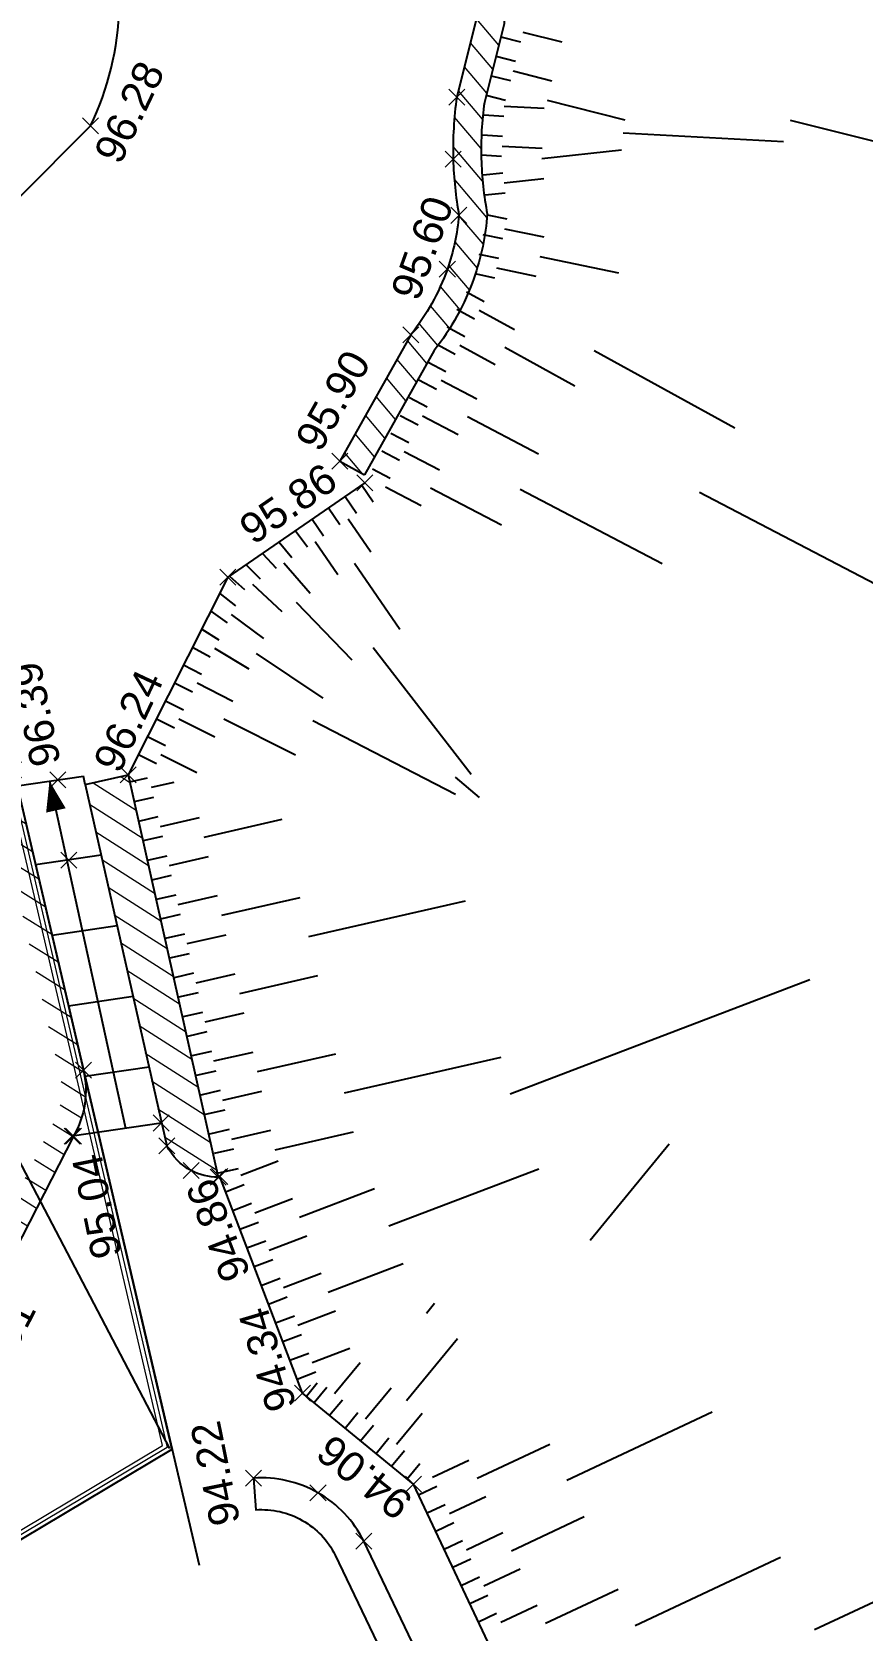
# Model space of a CAD drawing. Extents: x 947 to 1126, y 1788 to 2053.
# Drawn here: x 1034.48 to 1044.83, y 1927.71 to 1947.64 of the extents above; entities that cross this region are included whole.
import ezdxf

# ---------------------------------------------------------------- set-up
doc = ezdxf.new("R2010")
doc.units = 0
doc.header["$LTSCALE"] = 2.5
doc.header["$PDMODE"] = 3
doc.header["$PDSIZE"] = 0.1
for name, color, linetype in [('PBO', 7, 'Continuous'), ('PBO-v2', 200, 'Continuous'), ('T_Bordures_trottoir', 7, 'Continuous'), ('T_Murs', 7, 'Continuous'), ('T_Talus_barbules', 32, 'Continuous'), ('T_Talus_crête', 34, 'Continuous')]:
    doc.layers.add(name, color=color, linetype=linetype)
for name, color, linetype, lineweight in [('PBO-GC', 4, 'Continuous', 0), ('T_Murs_Hachures', 7, 'Continuous', 0), ('TOPOALT', 7, 'Continuous', 0), ('TOPOJIS', 7, 'Continuous', 0)]:
    doc.layers.add(name, color=color, linetype=linetype, lineweight=lineweight)
doc.styles.add('Arial', font='arial.ttf')

# ---------------------------------------------------------------- blocks, each defined once
blk = doc.blocks.new('PointTopo')
at = {"color": 0}
blk.add_point((0, 0), dxfattribs=at)
at = {"layer": 'TOPOALT', "style": 'Arial'}
blk.add_attdef('ALT', (0.125, -0.125), '', height=0.3750000000000001, dxfattribs=at)

msp = doc.modelspace()

# ---------------------------------------------------------------- hatches: boundary and pattern name
at = {"layer": 'T_Murs_Hachures'}
h = msp.add_hatch(dxfattribs=at)
h.set_pattern_fill('_U', color=256, scale=0.25, angle=-49.71855906386084, style=0, pattern_type=0)
h.set_pattern_definition([(310.2814409361391, (0, 0), (0.1907194489345497, 0.1616356761303076), [])])
edge = h.paths.add_edge_path()
edge.add_line((1040.620696, 1955.955703), (1040.135097, 1950.072584))
edge.add_line((1040.135097, 1950.072584), (1040.023465, 1947.795635))
edge.add_line((1040.023465, 1947.795635), (1039.77979, 1946.829974))
edge.add_arc((1044.348297931212, 1946.176774497095), 4.614968505649922, 171.8630701578219, 181.5319766839223)
edge.add_arc((1044.348297931212, 1946.176774497095), 4.614968505649665, 181.5319766839252, 190.2594075355025)
edge.add_arc((1037.049690598671, 1945.601212711061), 2.768411412354696, 340.6702205200285, 354.8939383530215, ccw=False)
edge.add_arc((1037.049690598671, 1945.601212711061), 2.768411412354697, 321.1665959059834, 340.6702205200285, ccw=False)
edge.add_line((1039.206207, 1943.865258), (1038.322856, 1942.289957))
edge.add_line((1038.322856, 1942.289957), (1038.628135368504, 1942.118771407248))
edge.add_line((1038.628135368504, 1942.118771407248), (1039.497612297729, 1943.669330444466))
edge.add_arc((1037.049690598671, 1945.601212711061), 3.118411412354771, 321.7197511539045, 340.6702205200295)
edge.add_arc((1037.049690598554, 1945.601212710497), 3.118411412278996, 340.6702205305249, 355.8041423204381)
edge.add_arc((1044.348297931212, 1946.176774497095), 4.264968505649849, 181.5319766839216, 190.8622111959102, ccw=False)
edge.add_arc((1044.348297931212, 1946.176774497095), 4.264968505649884, 172.1056686132443, 181.5319766839278, ccw=False)
edge.add_line((1040.123748290695, 1946.762553200189), (1040.371341142858, 1947.743740278109))
edge.add_line((1040.371341142858, 1947.743740278109), (1040.484391158983, 1950.049612439903))
edge.add_line((1040.484391158983, 1950.049612439903), (1040.969509777647, 1955.926911533839))
edge.add_line((1040.969509777647, 1955.926911533839), (1040.620696, 1955.955703))
h = msp.add_hatch(dxfattribs=at)
h.set_pattern_fill('_U', color=256, scale=0.25, angle=-31.89266732020094, style=0, pattern_type=0)
h.set_pattern_definition([(328.1073326797991, (0, 0), (0.1320824198758027, 0.2122598274750834), [])])
edge = h.paths.add_edge_path()
edge.add_line((1034.253627, 1938.439544), (1035.125693, 1934.694235))
edge.add_arc((1034.029841623892, 1934.439074550981), 1.125165362629535, -30.26954474569561, 13.107332679776789, ccw=False)
edge.add_line((1035.001606, 1933.871914), (1033.529376, 1931.002463))
edge.add_line((1033.529376, 1931.002463), (1031.47098, 1927.020143))
edge.add_line((1031.47098, 1927.020143), (1031.204475811345, 1927.157894651276))
edge.add_line((1031.204475811345, 1927.157894651276), (1033.262664217391, 1931.139813025178))
edge.add_line((1033.262664217391, 1931.139813025178), (1034.738691487301, 1934.016665096981))
edge.add_arc((1034.029841623892, 1934.439074550981), 0.8251653626292851, 329.2089386940301, 373.1073326797496)
edge.add_line((1034.833508914219, 1934.626202213666), (1033.961442914219, 1938.371511213666))
edge.add_line((1033.961442914219, 1938.371511213666), (1034.253627, 1938.439544))
h = msp.add_hatch(dxfattribs=at)
h.set_pattern_fill('_U', color=256, scale=0.25, angle=-32.40156466139629, style=0, pattern_type=0)
h.set_pattern_definition([(327.5984353386037, (0, 0), (0.1339624630256192, 0.2110783231412207), [])])
edge = h.paths.add_edge_path()
edge.add_line((1035.68406, 1938.375839), (1036.804986, 1933.360461))
edge.add_arc((1036.798299439962, 1934.068040412448), 0.7076110054293734, 242.2540731201735, 270.54142370373967, ccw=False)
edge.add_arc((1036.798299439963, 1934.068040412448), 0.7076110054293739, 206.5565554812882, 242.25407312015722, ccw=False)
edge.add_line((1036.165346, 1933.751681), (1036.034580984413, 1934.285909893545))
edge.add_line((1036.034580984413, 1934.285909893545), (1035.147302504694, 1938.255874875226))
edge.add_line((1035.147302504694, 1938.255874875226), (1035.68406, 1938.375839))

# ---------------------------------------------------------------- linework, layer by layer
at = {"layer": 'PBO', "flags": 128}
msp.add_lwpolyline([(1031.706483371931, 1941.579181868399), (1031.6257445157, 1940.381901100536), (1033.828472280875, 1940.233359734867), (1036.22717094478, 1929.963658117188), (1027.131749705548, 1924.534917651488), (1024.867199, 1928.100221), (1023.933827, 1929.485409), (1021.996547, 1932.828962), (1019.867426, 1936.32478), (1018.85170106931, 1938.047846495593), (1021.331651, 1938.845004)], dxfattribs=at)
at = {"layer": 'PBO-GC', "color": 7, "true_color": 0xfeffff, "flags": 128}
msp.add_lwpolyline([(1027.131749705548, 1924.534917651488), (1036.22717094478, 1929.963658117188), (1033.828472280875, 1940.233359734867), (1031.6257445157, 1940.381901100536), (1031.706483371931, 1941.579181868399), (1030.342552661834, 1943.857682856898)], dxfattribs=at)
at = {"layer": 'PBO-GC', "flags": 128}
msp.add_lwpolyline([(1027.149057858366, 1924.603477317809), (1027.123432101614, 1924.646411227379), (1036.113170989749, 1930.012073574889), (1033.747922101473, 1940.138564534198), (1031.56912957902, 1940.285491822224), (1031.57249369803, 1940.335378520885), (1033.788197191174, 1940.185962134532), (1036.170170967264, 1929.987865846038), (1027.149057858366, 1924.603477317809)], dxfattribs=at)
at = {"layer": 'PBO-v2', "flags": 128}
for points in [[(1029.249181090678, 1943.259374720267), (1036.197356608637, 1929.976005675162)], [(1031.966433445411, 1938.939775298927), (1034.169161210586, 1938.791233933257), (1036.56785987449, 1928.521532315578)]]:
    msp.add_lwpolyline(points, dxfattribs=at)
at = {"layer": 'T_Bordures_trottoir', "flags": 128}
msp.add_lwpolyline([(1034.315211, 1945.570063), (1035.214997, 1946.471466, 0.1037618090329286), (1035.57482, 1947.949066, 0.07354268964024242), (1035.450763, 1949.025561), (1034.736476, 1951.481273), (1034.738234, 1952.709539, 0.1882961109522821), (1034.354949, 1953.695388), (1033.419807, 1955.056651)], format="xyb", dxfattribs=at)
msp.add_lwpolyline([(1039.558586, 1923.318469, 0.1158793510103554), (1040.085261, 1924.515784, 0.1336350960339373), (1039.962215, 1926.012627), (1038.620454, 1928.818859, 0.1494408313672716), (1038.04975, 1929.423359, 0.1478259460516186), (1037.247552, 1929.606064), (1037.275057005289, 1929.211461488512, -0.1478259460516076), (1037.854076079693, 1929.079586714468, -0.1488092504951417), (1038.26487625576, 1928.645535467256), (1039.596644244233, 1925.860203395577, -0.131701181118374), (1039.696354853237, 1924.588031327965, -0.1158793510103531), (1039.242526491528, 1923.556322010267)], format="xyb", close=True, dxfattribs=at)
at = {"layer": 'T_Murs'}
for p, q in [((1038.322856, 1942.289957), (1038.628135368504, 1942.118771407248)), ((1034.300108597124, 1938.239916971723), (1035.128479290398, 1938.362409300685)), ((1035.147302504694, 1938.255874875226), (1035.128479290398, 1938.362409300685)), ((1035.147302504694, 1938.255874875226), (1035.68406, 1938.375839)), ((1035.346604745159, 1937.374089435843), (1034.529831851743, 1937.253312089711)), ((1035.54558546433, 1936.493726523344), (1034.734617620172, 1936.373807577936)), ((1035.744566183501, 1935.613363610844), (1034.9394033886, 1935.494303066161)), ((1035.943546902672, 1934.733000698345), (1035.141268528298, 1934.614366676945)), ((1036.096013, 1934.035214), (1034.98686, 1933.871202))]:
    msp.add_line(p, q, dxfattribs=at)
at = {"layer": 'T_Murs', "flags": 128}
for points, format in [([(1040.620696, 1955.955703), (1040.135097, 1950.072584), (1040.023465, 1947.795635), (1039.77979, 1946.829974, 0.04221361144163416), (1039.734979, 1946.053394, 0.03809901888492593), (1039.807116, 1945.354825, -0.06214248381726823), (1039.662044, 1944.684855, -0.08530664941117143), (1039.206207, 1943.865258), (1038.322856, 1942.289957)], "xyb"), ([(1040.969509777647, 1955.926911533839), (1040.484391158983, 1950.049612439903), (1040.371341142858, 1947.743740278109), (1040.123748290695, 1946.762553200189, 0.04115323667766808), (1040.084853895993, 1946.062751197981, 0.04073333396373503), (1040.159743949546, 1945.373050728095, -0.06613033971309572), (1039.992314163743, 1944.569003289001, -0.08287598579361849), (1039.497612297729, 1943.669330444466), (1038.628135368504, 1942.118771407248)], "xyb"), ([(1034.253627, 1938.439544), (1035.125693, 1934.694235, -0.1915601779263077), (1035.001606, 1933.871914), (1033.529376, 1931.002463), (1031.47098, 1927.020143)], "xyb"), ([(1034.702534661539, 1938.299424274752, 0, 0.25, 0), (1034.782830173094, 1937.933121625534, 0, 0, 0)], "xyseb"), ([(1035.68406, 1938.375839), (1036.804986, 1933.360461, -0.1240574633794678), (1036.46887, 1933.44179, -0.1570317852905474), (1036.165346, 1933.751681)], "xyb")]:
    msp.add_lwpolyline(points, format=format, dxfattribs=at)
for points in [[(1034.702534661539, 1938.299424274752), (1035.651675348593, 1933.969509172188)], [(1035.147302504694, 1938.255874875226), (1036.165346, 1933.751681)]]:
    msp.add_lwpolyline(points, dxfattribs=at)
at = {"layer": 'T_Talus_barbules'}
for p, q in [((1040.330190428768, 1947.580663886524), (1040.572591996657, 1947.519496248963)), ((1040.603175815437, 1947.640697032907), (1041.087978951216, 1947.518361757784)), ((1040.269022791206, 1947.338262318635), (1040.511424359095, 1947.277094681074)), ((1040.480840540314, 1947.155893897129), (1040.965643676092, 1947.033558622006)), ((1040.207855153644, 1947.095860750746), (1040.450256721533, 1947.034693113185)), ((1040.146687516083, 1946.853459182857), (1040.389089083972, 1946.792291545295)), ((1040.904476038531, 1946.791157054117), (1041.874082310088, 1946.54648650387)), ((1040.11507774054, 1946.606549529082), (1040.364692502697, 1946.592676154824)), ((1040.371629189826, 1946.717483535903), (1040.87085871414, 1946.689736787387)), ((1043.935630128324, 1946.541948539156), (1047.814055214551, 1945.56326633817)), ((1040.101204366282, 1946.356934766925), (1040.350819128439, 1946.343061392667)), ((1041.85544438851, 1946.3846285282), (1043.852362485766, 1946.273641534138)), ((1040.34388244131, 1946.218254011589), (1040.843111965624, 1946.190507263073)), ((1040.839146262536, 1946.063820090583), (1041.833302702991, 1946.171769022498)), ((1040.087330992025, 1946.107320004768), (1040.336945754182, 1946.09344663051)), ((1040.107022548684, 1945.858588836589), (1040.355561658798, 1945.885576069568)), ((1040.369055275288, 1945.761306514511), (1040.866133495515, 1945.815280980469)), ((1040.134009781663, 1945.610049726476), (1040.382548891777, 1945.637036959455)), ((1040.157377545092, 1945.361686552766), (1040.402127517082, 1945.310721356693)), ((1040.376644919045, 1945.188346370698), (1040.866144863026, 1945.086415978551)), ((1040.106412349018, 1945.116936580776), (1040.351162321009, 1945.065971384703)), ((1040.055447152945, 1944.872186608786), (1040.300197124935, 1944.821221412712)), ((1040.815179666952, 1944.841666006561), (1041.794179554913, 1944.637805222268)), ((1040.004481956872, 1944.627436636795), (1040.249231928862, 1944.576471440722)), ((1040.274714526899, 1944.698846426717), (1040.764214470879, 1944.596916034571)), ((1039.900615474692, 1944.402238564454), (1040.119681603858, 1944.28178097419)), ((1039.780157884428, 1944.183172435288), (1039.999224013593, 1944.062714845024)), ((1040.059452808726, 1944.172247909607), (1040.497585067058, 1943.931332729079)), ((1039.659700294163, 1943.964106306122), (1039.878766423329, 1943.843648715858)), ((1039.539242703899, 1943.745040176956), (1039.758308833065, 1943.624582586692)), ((1039.818537628197, 1943.734115651275), (1040.256669886529, 1943.493200470747)), ((1040.377127476793, 1943.712266599913), (1041.253391993457, 1943.230436238856)), ((1041.494307173986, 1943.668568497188), (1043.246836207313, 1942.704907775075)), ((1039.421927816536, 1943.524290309584), (1039.643566903867, 1943.408635154199)), ((1039.306272661151, 1943.302651222253), (1039.527911748482, 1943.186996066868)), ((1039.585739326174, 1943.297815610534), (1040.029017500837, 1943.066505299764)), ((1039.190617505766, 1943.081012134922), (1039.412256593097, 1942.965356979537)), ((1039.074962350381, 1942.859373047591), (1039.296601437712, 1942.743717892206)), ((1039.354429015405, 1942.854537435872), (1039.797707190067, 1942.623227125102)), ((1039.913362345452, 1942.844866212433), (1040.799918694776, 1942.382245590894)), ((1038.959307194997, 1942.63773396026), (1039.180946282328, 1942.522078804875)), ((1038.843652039612, 1942.416094872929), (1039.065291126943, 1942.300439717544)), ((1039.123118704635, 1942.41125926121), (1039.566396879297, 1942.17994895044)), ((1038.727996884227, 1942.194455785598), (1038.949635971558, 1942.078800630213)), ((1038.594339835851, 1941.9887547001), (1038.73599929931, 1941.7827629614)), ((1038.891808393866, 1941.967981086548), (1039.335086568528, 1941.736670775778)), ((1039.450741723912, 1941.958309863109), (1040.337298073237, 1941.49568924157)), ((1040.568608384006, 1941.938967416232), (1042.341721082654, 1941.013726173154)), ((1038.388348097151, 1941.847095236641), (1038.53000756061, 1941.641103497941)), ((1042.804341704193, 1941.900282522478), (1046.350567101489, 1940.049800036321)), ((1037.976364619751, 1941.563776309724), (1038.11802408321, 1941.357784571024)), ((1038.182356358451, 1941.705435773182), (1038.32401582191, 1941.499444034482)), ((1038.42701169126, 1941.570273766212), (1038.710330618177, 1941.158290288812)), ((1037.770372881052, 1941.422116846265), (1037.917703381009, 1941.220142284049)), ((1037.564381142352, 1941.280457382806), (1037.722703395969, 1941.086978536392)), ((1038.01502821386, 1941.286954839294), (1038.298347140778, 1940.874971361894)), ((1037.152397664952, 1940.997138455889), (1037.330880199282, 1940.822084221609)), ((1037.358389403652, 1941.138797919348), (1037.527120282825, 1940.954325996245)), ((1037.624989806428, 1941.020594435365), (1037.95219887328, 1940.642528003941)), ((1038.504338879477, 1941.016630825353), (1039.070976733312, 1940.192663870554)), ((1036.946405926252, 1940.85547899243), (1037.133929746219, 1940.690146548714)), ((1037.232496280101, 1940.756084137962), (1037.598685249098, 1940.415634965566)), ((1036.824931632005, 1940.640056397905), (1037.020931722499, 1940.48486630632)), ((1036.712437521583, 1940.416796291481), (1036.916533859154, 1940.272419406245)), ((1036.968786377873, 1940.37856217551), (1037.368989980032, 1940.078833837145)), ((1037.776471513368, 1940.528544662239), (1038.471242152122, 1939.809313295066)), ((1036.599943411162, 1940.193536185057), (1036.811658516847, 1940.060582380956)), ((1036.487449300741, 1939.970276078633), (1036.706214062074, 1939.849272032425)), ((1036.759012707536, 1939.954867284478), (1037.189645410705, 1939.700789589745)), ((1038.737634340783, 1939.966711638244), (1039.960785574019, 1938.38433966534)), ((1036.374955190319, 1939.747015972209), (1036.598215296744, 1939.634521861787)), ((1037.280104605137, 1939.888955777744), (1038.111990123489, 1939.334008497045)), ((1036.262461079898, 1939.523755865784), (1036.485721186323, 1939.411261755363)), ((1036.541968241533, 1939.522891808575), (1036.988488454381, 1939.297903587733)), ((1036.149966969477, 1939.30049575936), (1036.373227075901, 1939.188001648939)), ((1036.037472859056, 1939.077235652936), (1036.26073296548, 1938.964741542515)), ((1036.316980020691, 1939.076371595727), (1036.763500233539, 1938.851383374884)), ((1036.87599434396, 1939.074643481308), (1037.769034769657, 1938.624667039624)), ((1037.985558733858, 1939.054608770566), (1039.761966149089, 1938.135709050732)), ((1035.924978748635, 1938.853975546512), (1036.148238855059, 1938.74148143609)), ((1035.812484638213, 1938.630715440088), (1036.035744744638, 1938.518221329666)), ((1036.091991799848, 1938.629851382879), (1036.538512012697, 1938.404863162036)), ((1035.703951262686, 1938.288477936775), (1035.922524890108, 1938.338245021546)), ((1035.975463487185, 1938.222099386417), (1036.25521594012, 1938.285796293517)), ((1039.758236651619, 1938.346475967717), (1040.060251905698, 1938.093992262403)), ((1035.7594533122, 1938.044716737032), (1036.003214511942, 1938.100218786546)), ((1035.814955361714, 1937.80095553729), (1036.058716561456, 1937.856457586804)), ((1036.086467586213, 1937.734576986933), (1036.573989985697, 1937.84558108596)), ((1036.629492035211, 1937.601819886218), (1037.60453683418, 1937.823828084273)), ((1035.870457411227, 1937.557194337548), (1036.11421861097, 1937.612696387062)), ((1035.925959460741, 1937.313433137806), (1036.169720660483, 1937.368935187319)), ((1036.19747168524, 1937.247054587448), (1036.684994084725, 1937.358058686476)), ((1035.981461510255, 1937.069671938063), (1036.225222709997, 1937.125173987577)), ((1036.036963559769, 1936.825910738321), (1036.280724759511, 1936.881412787835)), ((1036.308475784268, 1936.759532187964), (1036.795998183752, 1936.870536286992)), ((1036.851500233266, 1936.626775087249), (1037.826545032235, 1936.848783285305)), ((1037.937549131263, 1936.36126088582), (1039.8876387292, 1936.80527728193)), ((1036.092465609282, 1936.582149538579), (1036.336226809025, 1936.637651588093)), ((1036.147967658796, 1936.338388338837), (1036.391728858538, 1936.393890388351)), ((1036.419479883295, 1936.272009788479), (1036.90700228278, 1936.383013887507)), ((1036.20346970831, 1936.094627139095), (1036.447230908052, 1936.150129188608)), ((1036.258971757824, 1935.850865939352), (1036.502732957566, 1935.906367988866)), ((1036.530483982323, 1935.784487388995), (1037.018006381807, 1935.895491488023)), ((1037.073508431321, 1935.65173028828), (1038.04855323029, 1935.873738486335)), ((1040.444683623469, 1934.399374500739), (1044.181281880589, 1935.826901545978)), ((1036.314473807338, 1935.60710473961), (1036.55823500708, 1935.662606789124)), ((1036.369975856851, 1935.363343539868), (1036.613737056594, 1935.418845589382)), ((1036.64148808135, 1935.296964989511), (1037.129010480835, 1935.407969088538)), ((1036.425477906365, 1935.119582340126), (1036.669239106107, 1935.17508438964)), ((1036.480979955879, 1934.875821140384), (1036.724741155621, 1934.931323189897)), ((1036.752492180378, 1934.809442590026), (1037.240014579862, 1934.920446689054)), ((1037.295516629376, 1934.676685489311), (1038.270561428345, 1934.898693687367)), ((1038.381565527373, 1934.411171287882), (1040.33165512531, 1934.855187683992)), ((1036.536482005393, 1934.632059940641), (1036.780243205135, 1934.687561990155)), ((1036.591984054907, 1934.388298740899), (1036.835745254649, 1934.443800790413)), ((1036.863496279406, 1934.321920190542), (1037.35101867889, 1934.432924289569)), ((1036.64748610442, 1934.144537541157), (1036.891247304163, 1934.20003959067)), ((1036.702988153934, 1933.900776341414), (1036.946749353676, 1933.956278390928)), ((1036.974500378433, 1933.834397791057), (1037.462022777918, 1933.945401890085)), ((1037.517524827432, 1933.701640690342), (1038.4925696264, 1933.923648888398)), ((1041.44265658796, 1932.575982751456), (1042.425453790955, 1933.774176838733)), ((1036.758490203448, 1933.657015141672), (1037.00225140319, 1933.712517191186)), ((1036.813992252961, 1933.41325394193), (1037.057753452704, 1933.468755991444)), ((1037.085939708162, 1933.383825727226), (1037.553014490301, 1933.56226660788)), ((1038.933266256218, 1932.75146141384), (1040.801565384778, 1933.465224936459)), ((1036.897012537255, 1933.177836591363), (1037.130549928325, 1933.267057031691)), ((1037.820675811284, 1932.861654434671), (1038.754825375564, 1933.21853619598)), ((1036.986232977582, 1932.944299200293), (1037.219770368652, 1933.033519640621)), ((1037.264380588816, 1932.916750945086), (1037.731455370956, 1933.09519182574)), ((1037.07545341791, 1932.710761809223), (1037.30899080898, 1932.799982249551)), ((1037.442821469471, 1932.449676162946), (1037.909896251611, 1932.6281170436)), ((1037.164673858237, 1932.477224418153), (1037.398211249307, 1932.566444858481)), ((1037.253894298565, 1932.243687027083), (1037.487431689635, 1932.332907467411)), ((1038.177557572593, 1931.927504870391), (1039.111707136873, 1932.2843866317)), ((1037.343114738892, 1932.010149636013), (1037.576652129962, 1932.099370076341)), ((1037.621262350126, 1931.982601380806), (1038.088337132266, 1932.16104226146)), ((1037.43233517922, 1931.776612244943), (1037.66587257029, 1931.865832685271)), ((1039.401103044602, 1931.663809999394), (1039.501995990144, 1931.786815366552)), ((1037.521555619547, 1931.543074853873), (1037.755093010617, 1931.632295294201)), ((1037.799703230781, 1931.515526598666), (1038.266778012921, 1931.69396747932)), ((1037.610776059874, 1931.309537462803), (1037.844313450944, 1931.398757903131)), ((1037.978144111436, 1931.048451816526), (1038.445218893575, 1931.22689269718)), ((1039.153506082419, 1930.573536756432), (1039.78769294935, 1931.346716565929)), ((1037.699996500202, 1931.076000071733), (1037.933533891272, 1931.165220512061)), ((1038.256527791832, 1930.662587001882), (1038.573621225297, 1931.04917690663)), ((1037.789216940529, 1930.842462680663), (1038.022754331599, 1930.931683120991)), ((1037.904686122725, 1930.627838766241), (1038.040267089739, 1930.793134630463)), ((1038.001333598912, 1930.548565407875), (1038.159880315645, 1930.741860360249)), ((1038.194628551286, 1930.390018691142), (1038.353175268019, 1930.583313643516)), ((1038.64311769658, 1930.345493568417), (1038.960211130045, 1930.732083473165)), ((1038.38792350366, 1930.231471974409), (1038.546470220393, 1930.424766926783)), ((1039.029707601328, 1930.028400134952), (1039.346801034793, 1930.4149900397)), ((1041.153157126061, 1929.579204787831), (1042.96261656922, 1930.431176925617)), ((1038.581218456034, 1930.072925257677), (1038.739765172767, 1930.266220210051)), ((1038.774513408408, 1929.914378540944), (1038.933060125141, 1930.107673493318)), ((1040.035434370035, 1929.605583579728), (1040.940164091614, 1930.031569648621)), ((1038.967808360782, 1929.755831824211), (1039.126355077515, 1929.949126776585)), ((1039.161103313156, 1929.597285107478), (1039.319650029889, 1929.790580059853)), ((1039.476572992022, 1929.618772975677), (1039.928937852811, 1929.831766010123)), ((1039.303638820239, 1929.399185243256), (1039.529821250633, 1929.505681760479)), ((1039.410135337462, 1929.173002812861), (1039.636317767857, 1929.279499330084)), ((1039.689566026468, 1929.166408114887), (1040.141930887258, 1929.379401149333)), ((1039.516631854685, 1928.946820382466), (1039.74281428508, 1929.053316899689)), ((1040.461420438928, 1928.700853858149), (1041.366150160507, 1929.126839927042)), ((1044.240574775898, 1927.716987760879), (1046.94959483821, 1928.992512129506)), ((1039.623128371908, 1928.720637952071), (1039.849310802303, 1928.827134469295)), ((1039.902559060915, 1928.714043254097), (1040.354923921704, 1928.927036288544)), ((1039.729624889132, 1928.494455521677), (1039.955807319526, 1928.6009520389)), ((1042.005129263847, 1927.769745344673), (1043.814588707005, 1928.621717482459)), ((1040.115552095361, 1928.261678393307), (1040.567916956151, 1928.474671427754)), ((1039.836121406355, 1928.268273091282), (1040.06230383675, 1928.374769608505)), ((1040.887406507821, 1927.796124136569), (1041.7921362294, 1928.222110205462)), ((1039.942617923578, 1928.042090660887), (1040.168800353973, 1928.14858717811)), ((1040.328545129808, 1927.809313532518), (1040.780909990597, 1928.022306566964)), ((1040.049114440801, 1927.815908230492), (1040.275296871196, 1927.922404747715))]:
    msp.add_line(p, q, dxfattribs=at)
at = {"layer": 'T_Talus_crête', "flags": 128}
for points in [[(1038.635389, 1942.016984), (1036.926621, 1940.841873), (1035.68406, 1938.375839)], [(1041.36255, 1920.483915), (1042.089154, 1923.483174), (1039.24136, 1929.531456), (1037.855935, 1930.667826), (1036.824198, 1933.368431)]]:
    msp.add_lwpolyline(points, dxfattribs=at)

# ---------------------------------------------------------------- block references
at = {"layer": 'TOPOJIS'}
ref = msp.add_blockref('PointTopo', (1035.214997, 1946.471466), dxfattribs=dict(at, rotation=64.46617876025572))
ref.add_attrib('ALT', '96.28', (1035.583072603817, 1945.971064168814), dxfattribs={"layer": 'TOPOALT', "height": 0.3750000000000001, "rotation": 64.46617876026461, "style": 'Arial'})
for p, rotation in [((1039.77979, 1946.829974), 75.8376348852831), ((1039.734979, 1946.053394), 271.5318558951695), ((1039.662044, 1944.684855), 70.67048432107393), ((1039.206207, 1943.865258), 51.16688690165423), ((1036.926621, 1940.841873), 34.51610427343371), ((1034.805149, 1938.314598), 283.1073326797991), ((1034.944428, 1937.314619), 283.1073326797991), ((1035.125693, 1934.694235), 283.1073326797991), ((1034.98686, 1933.871202), 62.83898911305598), ((1036.096013, 1934.035214), 296.5565554812882), ((1036.165346, 1933.751681), 296.5565554812882), ((1036.46887, 1933.44179), 332.2544127738632), ((1036.804986, 1933.360461), 282.5984353386037), ((1038.04975, 1929.423359), 330.3514763370625), ((1038.620454, 1928.818859), 296.353956495916)]:
    msp.add_blockref('PointTopo', p, dxfattribs=dict(at, rotation=rotation))
ref = msp.add_blockref('PointTopo', (1039.807116, 1945.354825), dxfattribs=dict(at, rotation=280.2593074803255))
ref.add_attrib('ALT', '95.60', (1039.301399860505, 1944.26816444699), dxfattribs={"layer": 'TOPOALT', "height": 0.3750000000000001, "rotation": 70.22576289091445, "style": 'Arial'})
ref = msp.add_blockref('PointTopo', (1038.322856, 1942.289957), dxfattribs=dict(at, rotation=60.71844441292296))
ref.add_attrib('ALT', '95.90', (1038.078018580725, 1942.383023831273), dxfattribs={"layer": 'TOPOALT', "height": 0.3750000000000001, "rotation": 60.71844441293066, "style": 'Arial'})
ref = msp.add_blockref('PointTopo', (1038.635389, 1942.016984), dxfattribs=dict(at, rotation=34.51610427343371))
ref.add_attrib('ALT', '95.86', (1037.242553543903, 1941.23559591139), dxfattribs={"layer": 'TOPOALT', "height": 0.3750000000000001, "rotation": 34.51610427343373, "style": 'Arial'})
ref = msp.add_blockref('PointTopo', (1034.253627, 1938.439544), dxfattribs=dict(at, rotation=283.1073326797991))
ref.add_attrib('ALT', '96.39', (1034.844173476768, 1938.525941713679), dxfattribs={"layer": 'TOPOALT', "height": 0.3750000000000001, "rotation": 101.3965643596044, "style": 'Arial'})
ref = msp.add_blockref('PointTopo', (1035.68406, 1938.375839), dxfattribs=dict(at, rotation=282.5984353386037))
ref.add_attrib('ALT', '96.24', (1035.575942819433, 1938.377213944995), dxfattribs={"layer": 'TOPOALT', "height": 0.3750000000000001, "rotation": 64.77774601273472, "style": 'Arial'})
ref = msp.add_blockref('PointTopo', (1035.001606, 1933.871914), dxfattribs=dict(at, rotation=59.73115173000627))
ref.add_attrib('ALT', '95.04', (1035.604616356923, 1932.38702025732), dxfattribs={"layer": 'TOPOALT', "height": 0.375, "rotation": 101.3965643595918, "style": 'Arial'})
ref = msp.add_blockref('PointTopo', (1036.824198, 1933.368431), dxfattribs=dict(at, rotation=290.908817338786))
ref.add_attrib('ALT', '94.86', (1037.213262838904, 1932.14999907595), dxfattribs={"layer": 'TOPOALT', "height": 0.3750000000000001, "rotation": 110.908817338776, "style": 'Arial'})
ref = msp.add_blockref('PointTopo', (1033.529376, 1931.002463), dxfattribs=dict(at, rotation=62.83898911305598))
ref.add_attrib('ALT', '94.91', (1033.947732078846, 1930.541471597078), dxfattribs={"layer": 'TOPOALT', "height": 0.3750000000000001, "rotation": 62.83898911304453, "style": 'Arial'})
ref = msp.add_blockref('PointTopo', (1037.855935, 1930.667826), dxfattribs=dict(at, rotation=290.908817338786))
ref.add_attrib('ALT', '94.34', (1037.783776524629, 1930.506447084301), dxfattribs={"layer": 'TOPOALT', "height": 0.3750000000000001, "rotation": 106.4959092079359, "style": 'Arial'})
ref = msp.add_blockref('PointTopo', (1037.247552, 1929.606064), dxfattribs=dict(at, rotation=3.986812518275732))
ref.add_attrib('ALT', '94.22', (1037.08145792479, 1929.057611338113), dxfattribs={"layer": 'TOPOALT', "height": 0.3750000000000001, "rotation": 101.3965643595837, "style": 'Arial'})
ref = msp.add_blockref('PointTopo', (1039.24136, 1929.531456), dxfattribs=dict(at, rotation=320.6402980347659))
ref.add_attrib('ALT', '94.06', (1039.25873411782, 1929.355535165446), dxfattribs={"layer": 'TOPOALT', "height": 0.375, "rotation": 141.5762048699308, "style": 'Arial'})

doc.saveas('drawing.dxf')
